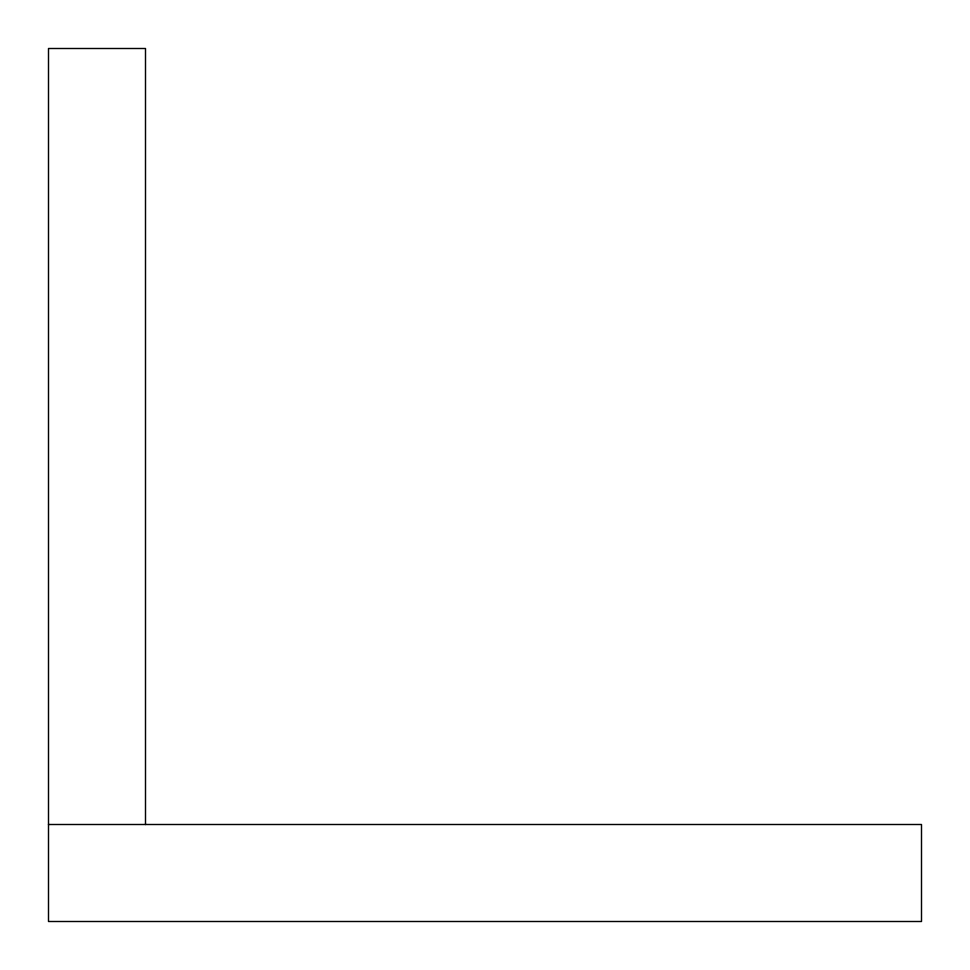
<?xml version="1.0" encoding="UTF-8"?>
<svg xmlns="http://www.w3.org/2000/svg" width="970" height="970" viewBox="0 0 970 970"><rect width="100%" height="100%" fill="white"/><g stroke="black" fill="none" stroke-linecap="round" stroke-linejoin="round"><path stroke-width="1.45" d="M48.5 824.5L921.5 824.5L921.5 921.5L48.5 921.5L48.5 48.5L145.5 48.5L145.5 824.5"/></g></svg>
